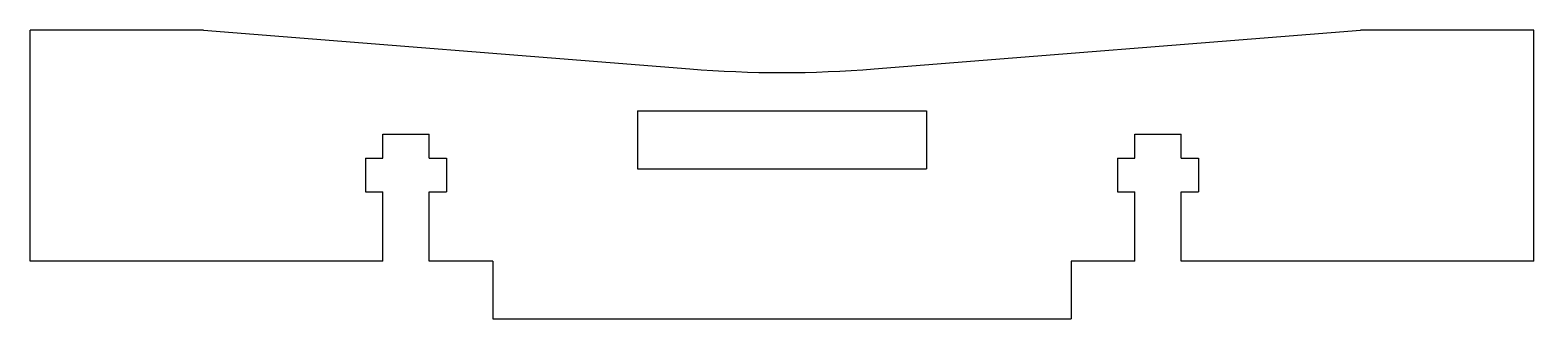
# Model space of a CAD drawing. Header units: millimetres. Extents: x -130 to 0, y -5 to 20.
import ezdxf

# ---------------------------------------------------------------- set-up
doc = ezdxf.new("R2010")
doc.units = ezdxf.units.MM

msp = doc.modelspace()

# ---------------------------------------------------------------- linework, layer by layer
at = {"color": 7, "linetype": 'Continuous', "lineweight": 25}
for p, q in [((-115, 20), (-130, 20)), ((-130, 0), (-130, 20)), ((-115, 20), (-72.97, 16.64)), ((-57.03, 16.64), (-15, 20)), ((0, 20), (-15, 20)), ((0, 0), (0, 20)), ((-77.5, 13), (-77.5, 8)), ((-77.5, 13), (-52.5, 13)), ((-52.5, 13), (-52.5, 8)), ((-99.5, 8.9), (-99.5, 11)), ((-99.5, 11), (-95.5, 11)), ((-95.5, 8.9), (-95.5, 11)), ((-34.5, 8.9), (-34.5, 11)), ((-34.5, 11), (-30.5, 11)), ((-30.5, 8.9), (-30.5, 11)), ((-101, 8.9), (-101, 6)), ((-101, 8.9), (-99.5, 8.9)), ((-95.5, 8.9), (-94, 8.9)), ((-94, 8.9), (-94, 6)), ((-77.5, 8), (-52.5, 8)), ((-36, 8.9), (-36, 6)), ((-36, 8.9), (-34.5, 8.9)), ((-30.5, 8.9), (-29, 8.9)), ((-29, 8.9), (-29, 6)), ((-101, 6), (-99.5, 6)), ((-99.5, 0), (-99.5, 6)), ((-95.5, 6), (-94, 6)), ((-95.5, 0), (-95.5, 6)), ((-36, 6), (-34.5, 6)), ((-34.5, 0), (-34.5, 6)), ((-30.5, 6), (-29, 6)), ((-30.5, 0), (-30.5, 6)), ((-99.5, 0), (-130, 0)), ((-90, 0), (-95.5, 0)), ((-90, 0), (-90, -5)), ((-40, 0), (-40, -5)), ((-34.5, 0), (-40, 0)), ((0, 0), (-30.5, 0)), ((-90, -5), (-40, -5))]:
    msp.add_line(p, q, dxfattribs=at)
msp.add_arc((-65, 116.32), 100, 265.4261, 274.5739, dxfattribs=at)

doc.saveas('drawing.dxf')
